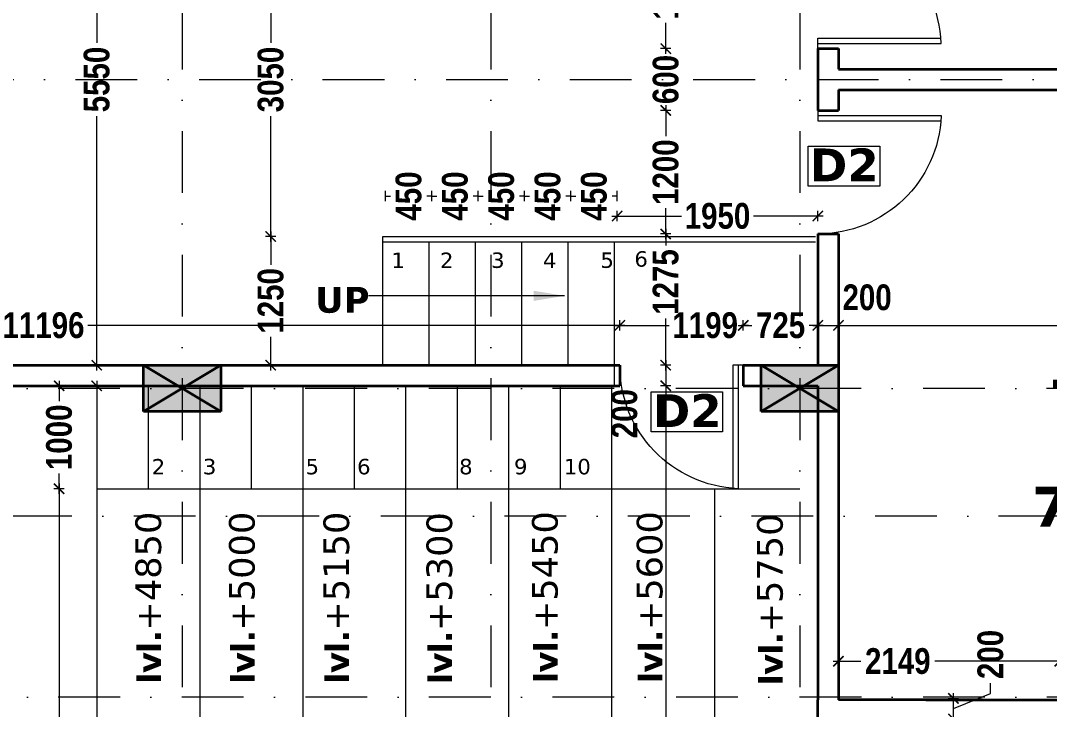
# Model space of a CAD drawing. Header units: millimetres. Extents: x -3092155 to 4513934, y -12317808 to 1850003.
# Drawn here: x -401904 to -391910, y -5706319 to -5699629 of the extents above; entities that cross this region are included whole.
import ezdxf

# ---------------------------------------------------------------- set-up
doc = ezdxf.new("R2010")
doc.units = ezdxf.units.MM
doc.header["$LTSCALE"] = 2
doc.header["$MEASUREMENT"] = 0
doc.header["$PDMODE"] = 34
doc.header["$PDSIZE"] = 500
doc.linetypes.add('DASHDOT', pattern=[1, 0.5, -0.25, 0, -0.25])
doc.layers.add('AEROW', color=7, linetype='Continuous', lineweight=15, true_color=0x0d0d0d)
for name, color, linetype, lineweight in [('coloumn', 10, 'Continuous', 35), ('D DIM', 250, 'Continuous', 9), ('D2', 10, 'Continuous', 5), ('DOOR', 27, 'Continuous', 5), ('DUCT', 37, 'Continuous', 35), ('GRID', 251, 'DASHDOT', 5), ('RAILING', 47, 'Continuous', 13), ('STAIR', 252, 'Continuous', 9), ('Step', 251, 'Continuous', 9), ('TEXT', 7, 'Continuous', 13), ('WAll', 250, 'Continuous', 35)]:
    doc.layers.add(name, color=color, linetype=linetype, lineweight=lineweight)
doc.styles.add('INNER DIM', font='ARIALNB.TTF', dxfattribs={"height": 250})
doc.styles.add('style2', font='verdana.ttf')
doc.dimstyles.new('external final', dxfattribs={"dimscale": 0, "dimtxt": 250, "dimasz": 100, "dimexe": 50, "dimexo": 50, "dimgap": 50, "dimtad": 0, "dimdec": 0, "dimzin": 0, "dimdsep": 46, "dimtxsty": 'INNER DIM', "dimblk": 'ARCHTICK', "dimcen": 100, "dimdle": 50, "dimclrd": 256, "dimclre": 256, "dimclrt": 256, "dimadec": 0, "dimazin": 0, "dimtfac": 1, "dimtdec": 0, "dimtix": 1, "dimtmove": 1, "dimatfit": 3, "dimfxl": 50, "dimfxlon": 1, "dimtolj": 1, "dimtzin": 0, "dimlwd": -1, "dimlwe": -1, "dimarcsym": 1})
doc.dimstyles.new('INNER DIM', dxfattribs={"dimscale": 0, "dimtxt": 250, "dimasz": 100, "dimexe": 50, "dimexo": 50, "dimgap": 50, "dimtad": 0, "dimdec": 0, "dimzin": 0, "dimdsep": 46, "dimtxsty": 'INNER DIM', "dimblk": 'ARCHTICK', "dimcen": 100, "dimdle": 50, "dimclrd": 256, "dimclre": 256, "dimclrt": 256, "dimadec": 0, "dimazin": 0, "dimtfac": 1, "dimtdec": 0, "dimtix": 1, "dimtmove": 2, "dimatfit": 3, "dimfxl": 50, "dimfxlon": 1, "dimtolj": 1, "dimtzin": 0, "dimlwd": -1, "dimlwe": -1, "dimarcsym": 1})

# ---------------------------------------------------------------- blocks, each defined once
blk = doc.blocks.new('A$C378B1DF0')
at = {"layer": 'DOOR', "ltscale": 0.1}
for p, q in [((1100, 0), (1100, 1195.8)), ((1150, 0), (1150, 1199)), ((1200, 0), (1100, 0))]:
    blk.add_line(p, q, dxfattribs=at)
blk.add_arc((1200, 0), 1200, 92.38802, 180, dxfattribs=at)
blk = doc.blocks.new('_ArchTick')
at = {"color": 0, "linetype": 'ByBlock', "const_width": 0.15}
blk.add_lwpolyline([(-0.5, -0.5), (0.5, 0.5)], dxfattribs=at)
blk = doc.blocks.new('*D702')
at = {"layer": 'D DIM', "ltscale": 100, "transparency": 16777216}
for p, q in [((-407329.3, -5702588.9), (-402113.2, -5702588.9)), ((-407279.3, -5702638.9), (-407279.3, -5702538.9)), ((-396033.4, -5702588.9), (-401249.5, -5702588.9)), ((-396083.4, -5702638.9), (-396083.4, -5702538.9))]:
    blk.add_line(p, q, dxfattribs=at)
at = {"layer": 'Defpoints', "color": 0, "lineweight": 50, "ltscale": 100, "transparency": 16777216}
for p in [(-396083.4, -5702588.9), (-407279.3, -5702976.2), (-396083.4, -5703176.2)]:
    blk.add_point(p, dxfattribs=at)
at = {"layer": 'D DIM', "ltscale": 100, "transparency": 16777216, "xscale": 100, "yscale": 100, "zscale": 100, "rotation": 180}
blk.add_blockref('_ArchTick', (-407279.3, -5702588.9), dxfattribs=at)
at = {"layer": 'D DIM', "ltscale": 100, "transparency": 16777216, "xscale": 100, "yscale": 100, "zscale": 100}
blk.add_blockref('_ArchTick', (-396083.4, -5702588.9), dxfattribs=at)
at = {"layer": 'D DIM', "ltscale": 100, "transparency": 16777216, "insert": (-401681.3, -5702588.9), "char_height": 250, "attachment_point": 5, "style": 'INNER DIM'}
blk.add_mtext('\\A1;11196', dxfattribs=at)
blk = doc.blocks.new('*D703')
at = {"layer": 'D DIM', "ltscale": 100, "transparency": 16777216}
for p, q in [((-396133.4, -5702588.9), (-395604.5, -5702588.9)), ((-396083.4, -5702638.9), (-396083.4, -5702538.9)), ((-394834.3, -5702588.9), (-394903.3, -5702588.9)), ((-394884.3, -5702638.9), (-394884.3, -5702538.9))]:
    blk.add_line(p, q, dxfattribs=at)
at = {"layer": 'Defpoints', "color": 0, "lineweight": 50, "ltscale": 100, "transparency": 16777216}
for p in [(-394884.3, -5702588.9), (-396083.4, -5703176.2), (-394884.3, -5703176.2)]:
    blk.add_point(p, dxfattribs=at)
at = {"layer": 'D DIM', "ltscale": 100, "transparency": 16777216, "xscale": 100, "yscale": 100, "zscale": 100, "rotation": 180}
blk.add_blockref('_ArchTick', (-396083.4, -5702588.9), dxfattribs=at)
at = {"layer": 'D DIM', "ltscale": 100, "transparency": 16777216, "xscale": 100, "yscale": 100, "zscale": 100}
blk.add_blockref('_ArchTick', (-394884.3, -5702588.9), dxfattribs=at)
at = {"layer": 'D DIM', "ltscale": 100, "transparency": 16777216, "insert": (-395253.9, -5702588.9), "char_height": 250, "attachment_point": 5, "style": 'INNER DIM'}
blk.add_mtext('\\A1;1199', dxfattribs=at)
blk = doc.blocks.new('*D704')
at = {"layer": 'D DIM', "ltscale": 100, "transparency": 16777216}
for p, q in [((-394934.3, -5702588.9), (-394800.3, -5702588.9)), ((-394884.3, -5702638.9), (-394884.3, -5702538.9)), ((-394109.3, -5702588.9), (-394243.3, -5702588.9)), ((-394159.3, -5702638.9), (-394159.3, -5702538.9))]:
    blk.add_line(p, q, dxfattribs=at)
at = {"layer": 'Defpoints', "color": 0, "lineweight": 50, "ltscale": 100, "transparency": 16777216}
for p in [(-394159.3, -5702588.9), (-394159.3, -5702976.2), (-394884.3, -5703176.2)]:
    blk.add_point(p, dxfattribs=at)
at = {"layer": 'D DIM', "ltscale": 100, "transparency": 16777216, "xscale": 100, "yscale": 100, "zscale": 100, "rotation": 180}
blk.add_blockref('_ArchTick', (-394884.3, -5702588.9), dxfattribs=at)
at = {"layer": 'D DIM', "ltscale": 100, "transparency": 16777216, "xscale": 100, "yscale": 100, "zscale": 100}
blk.add_blockref('_ArchTick', (-394159.3, -5702588.9), dxfattribs=at)
at = {"layer": 'D DIM', "ltscale": 100, "transparency": 16777216, "insert": (-394521.8, -5702588.9), "char_height": 250, "attachment_point": 5, "style": 'INNER DIM'}
blk.add_mtext('\\A1;725', dxfattribs=at)
blk = doc.blocks.new('*D705')
at = {"layer": 'D DIM', "ltscale": 100, "transparency": 16777216}
for p, q in [((-394209.3, -5702588.9), (-393909.3, -5702588.9)), ((-394159.3, -5702638.9), (-394159.3, -5702538.9)), ((-393959.3, -5702638.9), (-393959.3, -5702538.9))]:
    blk.add_line(p, q, dxfattribs=at)
at = {"layer": 'Defpoints', "color": 0, "lineweight": 50, "ltscale": 100, "transparency": 16777216}
for p in [(-393959.3, -5702588.9), (-394159.3, -5702976.2), (-393959.3, -5702976.2)]:
    blk.add_point(p, dxfattribs=at)
at = {"layer": 'D DIM', "ltscale": 100, "transparency": 16777216, "xscale": 100, "yscale": 100, "zscale": 100, "rotation": 180}
blk.add_blockref('_ArchTick', (-394159.3, -5702588.9), dxfattribs=at)
at = {"layer": 'D DIM', "ltscale": 100, "transparency": 16777216, "xscale": 100, "yscale": 100, "zscale": 100}
blk.add_blockref('_ArchTick', (-393959.3, -5702588.9), dxfattribs=at)
at = {"layer": 'D DIM', "ltscale": 100, "transparency": 16777216, "insert": (-393681, -5702318), "char_height": 250, "attachment_point": 5, "style": 'INNER DIM'}
blk.add_mtext('\\A1;200', dxfattribs=at)
blk = doc.blocks.new('*D232')
at = {"layer": 'D DIM', "ltscale": 100, "transparency": 16777216}
for p, q in [((-394009.3, -5702588.9), (-390664.8, -5702588.9)), ((-393959.3, -5702638.9), (-393959.3, -5702538.9)), ((-386609.3, -5702588.9), (-389953.8, -5702588.9)), ((-386659.3, -5702638.9), (-386659.3, -5702538.9))]:
    blk.add_line(p, q, dxfattribs=at)
at = {"layer": 'Defpoints', "color": 0, "lineweight": 50, "ltscale": 100, "transparency": 16777216}
for p in [(-386659.3, -5702588.9), (-386659.3, -5702752.1), (-393959.3, -5702976.2)]:
    blk.add_point(p, dxfattribs=at)
at = {"layer": 'D DIM', "ltscale": 100, "transparency": 16777216, "xscale": 100, "yscale": 100, "zscale": 100, "rotation": 180}
blk.add_blockref('_ArchTick', (-393959.3, -5702588.9), dxfattribs=at)
at = {"layer": 'D DIM', "ltscale": 100, "transparency": 16777216, "xscale": 100, "yscale": 100, "zscale": 100}
blk.add_blockref('_ArchTick', (-386659.3, -5702588.9), dxfattribs=at)
at = {"layer": 'D DIM', "ltscale": 100, "transparency": 16777216, "insert": (-390309.3, -5702588.9), "char_height": 250, "attachment_point": 5, "style": 'INNER DIM'}
blk.add_mtext('\\A1;7300', dxfattribs=at)
blk = doc.blocks.new('*D730')
at = {"layer": 'D DIM', "ltscale": 100, "transparency": 16777216}
for p, q in [((1048.8, 410.6), (-438739.1, 410.6)), ((-438689.1, 360.6), (-438689.1, 460.6)), ((998.8, 360.6), (998.8, 460.6))]:
    blk.add_line(p, q, dxfattribs=at)
at = {"layer": 'Defpoints', "color": 0, "lineweight": 50, "ltscale": 100, "transparency": 16777216}
for p in [(-438689.1, 410.6), (998.8, 0), (-438689.1, -5723126.2)]:
    blk.add_point(p, dxfattribs=at)
at = {"layer": 'D DIM', "ltscale": 100, "transparency": 16777216, "xscale": 100, "yscale": 100, "zscale": 100, "rotation": 180}
blk.add_blockref('_ArchTick', (-438689.1, 410.6), dxfattribs=at)
at = {"layer": 'D DIM', "ltscale": 100, "transparency": 16777216, "xscale": 100, "yscale": 100, "zscale": 100}
blk.add_blockref('_ArchTick', (998.8, 410.6), dxfattribs=at)
at = {"layer": 'D DIM', "ltscale": 100, "transparency": 16777216, "insert": (1326.5, 835.2), "char_height": 250, "attachment_point": 5, "style": 'INNER DIM'}
blk.add_mtext('\\A1;439688', dxfattribs=at)
blk = doc.blocks.new('*D331')
at = {"layer": 'D DIM', "ltscale": 100, "transparency": 16777216}
for p, q in [((-395586.9, -5698701.2), (-395686.9, -5698701.2)), ((-395636.9, -5698651.2), (-395636.9, -5698951)), ((-395636.9, -5699951.2), (-395636.9, -5699651.5)), ((-395586.9, -5699901.2), (-395686.9, -5699901.2))]:
    blk.add_line(p, q, dxfattribs=at)
at = {"layer": 'Defpoints', "color": 0, "lineweight": 50, "ltscale": 100, "transparency": 16777216}
for p in [(-394158.9, -5698701.2), (-395636.9, -5699901.2), (-394158.9, -5699901.2)]:
    blk.add_point(p, dxfattribs=at)
at = {"layer": 'D DIM', "ltscale": 100, "transparency": 16777216, "xscale": 100, "yscale": 100, "zscale": 100}
for p, rotation in [((-395636.9, -5698701.2), 90), ((-395636.9, -5699901.2), 270)]:
    blk.add_blockref('_ArchTick', p, dxfattribs=dict(at, rotation=rotation))
at = {"layer": 'D DIM', "ltscale": 100, "transparency": 16777216, "insert": (-395636.9, -5699301.2), "char_height": 250, "attachment_point": 5, "rotation": 90, "style": 'INNER DIM'}
blk.add_mtext('\\A1;1200', dxfattribs=at)
blk = doc.blocks.new('*D332')
at = {"layer": 'D DIM', "ltscale": 100, "transparency": 16777216}
for p, q in [((-395586.9, -5699901.2), (-395686.9, -5699901.2)), ((-395636.9, -5699901.2), (-395636.9, -5699925.4)), ((-395586.9, -5700501.2), (-395686.9, -5700501.2)), ((-395636.9, -5700501.2), (-395636.9, -5700477.1))]:
    blk.add_line(p, q, dxfattribs=at)
at = {"layer": 'Defpoints', "color": 0, "lineweight": 50, "ltscale": 100, "transparency": 16777216}
for p in [(-394158.9, -5699901.2), (-395636.9, -5700501.2), (-394158.9, -5700501.2)]:
    blk.add_point(p, dxfattribs=at)
at = {"layer": 'D DIM', "ltscale": 100, "transparency": 16777216, "insert": (-395636.9, -5700201.2), "char_height": 250, "attachment_point": 5, "rotation": 90, "style": 'INNER DIM'}
blk.add_mtext('\\A1;600', dxfattribs=at)
blk = doc.blocks.new('*D798')
at = {"layer": 'D DIM', "ltscale": 100, "transparency": 16777216}
for p, q in [((-395587.3, -5700501.2), (-395687.3, -5700501.2)), ((-395637.3, -5700451.2), (-395637.3, -5700751)), ((-395637.3, -5701751.2), (-395637.3, -5701451.5)), ((-395587.3, -5701701.2), (-395687.3, -5701701.2))]:
    blk.add_line(p, q, dxfattribs=at)
at = {"layer": 'Defpoints', "color": 0, "lineweight": 50, "ltscale": 100, "transparency": 16777216}
for p in [(-394158.9, -5700501.2), (-395637.3, -5701701.2), (-394159.3, -5701701.2)]:
    blk.add_point(p, dxfattribs=at)
at = {"layer": 'D DIM', "ltscale": 100, "transparency": 16777216, "xscale": 100, "yscale": 100, "zscale": 100}
for p, rotation in [((-395637.3, -5700501.2), 90), ((-395637.3, -5701701.2), 270)]:
    blk.add_blockref('_ArchTick', p, dxfattribs=dict(at, rotation=rotation))
at = {"layer": 'D DIM', "ltscale": 100, "transparency": 16777216, "insert": (-395637.3, -5701101.2), "char_height": 250, "attachment_point": 5, "rotation": 90, "style": 'INNER DIM'}
blk.add_mtext('\\A1;1200', dxfattribs=at)
blk = doc.blocks.new('*D799')
at = {"layer": 'D DIM', "ltscale": 100, "transparency": 16777216}
for p, q in [((-395587.3, -5701701.2), (-395687.3, -5701701.2)), ((-395637.3, -5701651.2), (-395637.3, -5701814.9)), ((-395637.3, -5703026.2), (-395637.3, -5702520.7)), ((-395587.3, -5702976.2), (-395687.3, -5702976.2))]:
    blk.add_line(p, q, dxfattribs=at)
at = {"layer": 'Defpoints', "color": 0, "lineweight": 50, "ltscale": 100, "transparency": 16777216}
for p in [(-394159.3, -5701701.2), (-395637.3, -5702976.2), (-394884.3, -5702976.2)]:
    blk.add_point(p, dxfattribs=at)
at = {"layer": 'D DIM', "ltscale": 100, "transparency": 16777216, "xscale": 100, "yscale": 100, "zscale": 100}
for p, rotation in [((-395637.3, -5701701.2), 90), ((-395637.3, -5702976.2), 270)]:
    blk.add_blockref('_ArchTick', p, dxfattribs=dict(at, rotation=rotation))
at = {"layer": 'D DIM', "ltscale": 100, "transparency": 16777216, "insert": (-395637.3, -5702167.8), "char_height": 250, "attachment_point": 5, "rotation": 90, "style": 'INNER DIM'}
blk.add_mtext('\\A1;1275', dxfattribs=at)
blk = doc.blocks.new('*D800')
at = {"layer": 'D DIM', "ltscale": 100, "transparency": 16777216}
for p, q in [((-395587.3, -5702976.2), (-395687.3, -5702976.2)), ((-395637.3, -5702926.2), (-395637.3, -5703226.2)), ((-395587.3, -5703176.2), (-395687.3, -5703176.2))]:
    blk.add_line(p, q, dxfattribs=at)
at = {"layer": 'Defpoints', "color": 0, "lineweight": 50, "ltscale": 100, "transparency": 16777216}
for p in [(-394884.3, -5702976.2), (-395637.3, -5703176.2), (-394883.9, -5703176.2)]:
    blk.add_point(p, dxfattribs=at)
at = {"layer": 'D DIM', "ltscale": 100, "transparency": 16777216, "xscale": 100, "yscale": 100, "zscale": 100}
for p, rotation in [((-395637.3, -5702976.2), 90), ((-395637.3, -5703176.2), 270)]:
    blk.add_blockref('_ArchTick', p, dxfattribs=dict(at, rotation=rotation))
at = {"layer": 'D DIM', "ltscale": 100, "transparency": 16777216, "insert": (-396037.8, -5703446.6), "char_height": 250, "attachment_point": 5, "rotation": 90, "style": 'INNER DIM'}
blk.add_mtext('\\A1;200', dxfattribs=at)
blk = doc.blocks.new('*D333')
at = {"layer": 'D DIM', "ltscale": 100, "transparency": 16777216}
for p, q in [((-395586.9, -5703176.2), (-395686.9, -5703176.2)), ((-395636.9, -5703126.2), (-395636.9, -5708771.4)), ((-395636.9, -5715276.2), (-395636.9, -5709631.1)), ((-395586.9, -5715226.2), (-395686.9, -5715226.2))]:
    blk.add_line(p, q, dxfattribs=at)
at = {"layer": 'Defpoints', "color": 0, "lineweight": 50, "ltscale": 100, "transparency": 16777216}
for p in [(-394883.9, -5703176.2), (-395636.9, -5715226.2), (-395306.3, -5715226.2)]:
    blk.add_point(p, dxfattribs=at)
at = {"layer": 'D DIM', "ltscale": 100, "transparency": 16777216, "xscale": 100, "yscale": 100, "zscale": 100}
for p, rotation in [((-395636.9, -5703176.2), 90), ((-395636.9, -5715226.2), 270)]:
    blk.add_blockref('_ArchTick', p, dxfattribs=dict(at, rotation=rotation))
at = {"layer": 'D DIM', "ltscale": 100, "transparency": 16777216, "insert": (-395636.9, -5709201.2), "char_height": 250, "attachment_point": 5, "rotation": 90, "style": 'INNER DIM'}
blk.add_mtext('\\A1;12050', dxfattribs=at)
blk = doc.blocks.new('*D349')
at = {"layer": 'D DIM', "ltscale": 100, "transparency": 16777216}
for p, q in [((-401164, -5697376.2), (-401164, -5699846.1)), ((-401114, -5697426.2), (-401214, -5697426.2)), ((-401164, -5703026.2), (-401164, -5700556.4)), ((-401114, -5702976.2), (-401214, -5702976.2))]:
    blk.add_line(p, q, dxfattribs=at)
at = {"layer": 'Defpoints', "color": 0, "lineweight": 50, "ltscale": 100, "transparency": 16777216}
for p in [(-400709.3, -5697426.2), (-401164, -5702976.2), (-400709.3, -5702976.2)]:
    blk.add_point(p, dxfattribs=at)
at = {"layer": 'D DIM', "ltscale": 100, "transparency": 16777216, "xscale": 100, "yscale": 100, "zscale": 100}
for p, rotation in [((-401164, -5697426.2), 90), ((-401164, -5702976.2), 270)]:
    blk.add_blockref('_ArchTick', p, dxfattribs=dict(at, rotation=rotation))
at = {"layer": 'D DIM', "ltscale": 100, "transparency": 16777216, "insert": (-401164, -5700201.2), "char_height": 250, "attachment_point": 5, "rotation": 90, "style": 'INNER DIM'}
blk.add_mtext('\\A1;5550', dxfattribs=at)
blk = doc.blocks.new('*D350')
at = {"layer": 'D DIM', "ltscale": 100, "transparency": 16777216}
for p, q in [((-403120.1, -5702976.2), (-403220.1, -5702976.2)), ((-403170.1, -5702926.2), (-403170.1, -5703226.2)), ((-403170.1, -5703076.2), (-403625.3, -5703471.2)), ((-403120.1, -5703176.2), (-403220.1, -5703176.2)), ((-403625.3, -5703471.2), (-403625.3, -5703571.2))]:
    blk.add_line(p, q, dxfattribs=at)
at = {"layer": 'Defpoints', "color": 0, "lineweight": 50, "ltscale": 100, "transparency": 16777216}
for p in [(-400709.3, -5702976.2), (-403170.1, -5703176.2), (-400709.3, -5703176.2)]:
    blk.add_point(p, dxfattribs=at)
at = {"layer": 'D DIM', "ltscale": 100, "transparency": 16777216, "xscale": 100, "yscale": 100, "zscale": 100}
for p, rotation in [((-403170.1, -5702976.2), 90), ((-403170.1, -5703176.2), 270)]:
    blk.add_blockref('_ArchTick', p, dxfattribs=dict(at, rotation=rotation))
at = {"layer": 'D DIM', "ltscale": 100, "transparency": 16777216, "insert": (-403625.3, -5703849.5), "char_height": 250, "attachment_point": 5, "rotation": 90, "style": 'INNER DIM'}
blk.add_mtext('\\A1;200', dxfattribs=at)
blk = doc.blocks.new('*D351')
at = {"layer": 'D DIM', "ltscale": 100, "transparency": 16777216}
for p, q in [((-401114, -5703176.2), (-401214, -5703176.2)), ((-401164, -5703126.2), (-401164, -5708771.4)), ((-401164, -5715276.2), (-401164, -5709631.1)), ((-401114, -5715226.2), (-401214, -5715226.2))]:
    blk.add_line(p, q, dxfattribs=at)
at = {"layer": 'Defpoints', "color": 0, "lineweight": 50, "ltscale": 100, "transparency": 16777216}
for p in [(-400709.3, -5703176.2), (-401164, -5715226.2), (-400709.3, -5715226.2)]:
    blk.add_point(p, dxfattribs=at)
at = {"layer": 'D DIM', "ltscale": 100, "transparency": 16777216, "xscale": 100, "yscale": 100, "zscale": 100}
for p, rotation in [((-401164, -5703176.2), 90), ((-401164, -5715226.2), 270)]:
    blk.add_blockref('_ArchTick', p, dxfattribs=dict(at, rotation=rotation))
at = {"layer": 'D DIM', "ltscale": 100, "transparency": 16777216, "insert": (-401164, -5709201.2), "char_height": 250, "attachment_point": 5, "rotation": 90, "style": 'INNER DIM'}
blk.add_mtext('\\A1;12050', dxfattribs=at)
blk = doc.blocks.new('*D825')
at = {"layer": 'D DIM', "ltscale": 100, "transparency": 16777216}
for p, q in [((-388069.2, -5700301.2), (-387969.2, -5700301.2)), ((-388019.2, -5700251.2), (-388019.2, -5702905.9)), ((-388019.2, -5706276.2), (-388019.2, -5703621.5)), ((-388019.2, -5706226.2), (-388069.2, -5706226.2))]:
    blk.add_line(p, q, dxfattribs=at)
at = {"layer": 'Defpoints', "color": 0, "lineweight": 50, "ltscale": 100, "transparency": 16777216}
for p in [(-1113242, -5700301.2), (-388019.2, -5706226.2), (-388004.3, -5706226.2)]:
    blk.add_point(p, dxfattribs=at)
at = {"layer": 'D DIM', "ltscale": 100, "transparency": 16777216, "xscale": 100, "yscale": 100, "zscale": 100}
for p, rotation in [((-388019.2, -5700301.2), 90), ((-388019.2, -5706226.2), 270)]:
    blk.add_blockref('_ArchTick', p, dxfattribs=dict(at, rotation=rotation))
at = {"layer": 'D DIM', "ltscale": 100, "transparency": 16777216, "insert": (-388019.2, -5703263.7), "char_height": 250, "attachment_point": 5, "rotation": 90, "style": 'INNER DIM'}
blk.add_mtext('\\A1;5925', dxfattribs=at)
blk = doc.blocks.new('*D482')
at = {"layer": 'D DIM', "ltscale": 100, "transparency": 16777216}
for p, q in [((-399474.2, -5701676.2), (-399474.2, -5702001)), ((-399424.2, -5701726.2), (-399524.2, -5701726.2)), ((-399474.2, -5703026.2), (-399474.2, -5702701.5)), ((-399424.2, -5702976.2), (-399524.2, -5702976.2))]:
    blk.add_line(p, q, dxfattribs=at)
at = {"layer": 'Defpoints', "color": 0, "lineweight": 50, "ltscale": 100, "transparency": 16777216}
for p in [(-399474.2, -5701726.2), (-398359.3, -5701726.2), (-398359.3, -5702976.2)]:
    blk.add_point(p, dxfattribs=at)
at = {"layer": 'D DIM', "ltscale": 100, "transparency": 16777216, "xscale": 100, "yscale": 100, "zscale": 100}
for p, rotation in [((-399474.2, -5701726.2), 90), ((-399474.2, -5702976.2), 270)]:
    blk.add_blockref('_ArchTick', p, dxfattribs=dict(at, rotation=rotation))
at = {"layer": 'D DIM', "ltscale": 100, "transparency": 16777216, "insert": (-399474.2, -5702351.2), "char_height": 250, "attachment_point": 5, "rotation": 90, "style": 'INNER DIM'}
blk.add_mtext('\\A1;1250', dxfattribs=at)
blk = doc.blocks.new('*D483')
at = {"layer": 'D DIM', "ltscale": 100, "transparency": 16777216}
for p, q in [((-399424.2, -5698676.2), (-399524.2, -5698676.2)), ((-399474.2, -5698626.2), (-399474.2, -5699845)), ((-399474.2, -5701776.2), (-399474.2, -5700557.4)), ((-399424.2, -5701726.2), (-399524.2, -5701726.2))]:
    blk.add_line(p, q, dxfattribs=at)
at = {"layer": 'Defpoints', "color": 0, "lineweight": 50, "ltscale": 100, "transparency": 16777216}
for p in [(-399474.2, -5698676.2), (-398359.3, -5698676.2), (-398359.3, -5701726.2)]:
    blk.add_point(p, dxfattribs=at)
at = {"layer": 'D DIM', "ltscale": 100, "transparency": 16777216, "xscale": 100, "yscale": 100, "zscale": 100}
for p, rotation in [((-399474.2, -5698676.2), 90), ((-399474.2, -5701726.2), 270)]:
    blk.add_blockref('_ArchTick', p, dxfattribs=dict(at, rotation=rotation))
at = {"layer": 'D DIM', "ltscale": 100, "transparency": 16777216, "insert": (-399474.2, -5700201.2), "char_height": 250, "attachment_point": 5, "rotation": 90, "style": 'INNER DIM'}
blk.add_mtext('\\A1;3050', dxfattribs=at)
blk = doc.blocks.new('*D485')
at = {"layer": 'D DIM', "ltscale": 100, "transparency": 16777216}
for p, q in [((-401479.2, -5703176.2), (-401579.2, -5703176.2)), ((-401529.2, -5703126.2), (-401529.2, -5703325.9)), ((-401529.2, -5704226.1), (-401529.2, -5704026.4)), ((-401479.2, -5704176.1), (-401579.2, -5704176.1))]:
    blk.add_line(p, q, dxfattribs=at)
at = {"layer": 'Defpoints', "color": 0, "lineweight": 50, "ltscale": 100, "transparency": 16777216}
for p in [(-400891.2, -5703176.2), (-401529.2, -5704176.1), (-400891.2, -5704176.1)]:
    blk.add_point(p, dxfattribs=at)
at = {"layer": 'D DIM', "ltscale": 100, "transparency": 16777216, "xscale": 100, "yscale": 100, "zscale": 100}
for p, rotation in [((-401529.2, -5703176.2), 90), ((-401529.2, -5704176.1), 270)]:
    blk.add_blockref('_ArchTick', p, dxfattribs=dict(at, rotation=rotation))
at = {"layer": 'D DIM', "ltscale": 100, "transparency": 16777216, "insert": (-401529.2, -5703676.1), "char_height": 250, "attachment_point": 5, "rotation": 90, "style": 'INNER DIM'}
blk.add_mtext('\\A1;1000', dxfattribs=at)
blk = doc.blocks.new('*D486')
at = {"layer": 'D DIM', "ltscale": 100, "transparency": 16777216}
for p, q in [((-401479.2, -5704176.1), (-401579.2, -5704176.1)), ((-401529.2, -5704126.1), (-401529.2, -5707812.2)), ((-401529.2, -5714276.2), (-401529.2, -5708671.9)), ((-401479.2, -5714226.2), (-401579.2, -5714226.2))]:
    blk.add_line(p, q, dxfattribs=at)
at = {"layer": 'Defpoints', "color": 0, "lineweight": 50, "ltscale": 100, "transparency": 16777216}
for p in [(-400891.2, -5704176.1), (-401529.2, -5714226.2), (-401159.3, -5714226.2)]:
    blk.add_point(p, dxfattribs=at)
at = {"layer": 'D DIM', "ltscale": 100, "transparency": 16777216, "xscale": 100, "yscale": 100, "zscale": 100}
for p, rotation in [((-401529.2, -5704176.1), 90), ((-401529.2, -5714226.2), 270)]:
    blk.add_blockref('_ArchTick', p, dxfattribs=dict(at, rotation=rotation))
at = {"layer": 'D DIM', "ltscale": 100, "transparency": 16777216, "insert": (-401529.2, -5708242), "char_height": 250, "attachment_point": 5, "rotation": 90, "style": 'INNER DIM'}
blk.add_mtext('\\A1;10050', dxfattribs=at)
blk = doc.blocks.new('*D515')
at = {"layer": 'D DIM', "ltscale": 100, "transparency": 16777216}
for p, q in [((-396109.3, -5701577), (-396109.3, -5701477)), ((-394159.3, -5701577), (-394159.3, -5701477)), ((-396159.3, -5701527), (-395484.5, -5701527)), ((-394109.3, -5701527), (-394784.1, -5701527))]:
    blk.add_line(p, q, dxfattribs=at)
at = {"layer": 'Defpoints', "color": 0, "lineweight": 50, "ltscale": 100, "transparency": 16777216}
for p in [(-396109.3, -5701527), (-396109.3, -5701776.2), (-394159.3, -5701776.2)]:
    blk.add_point(p, dxfattribs=at)
at = {"layer": 'D DIM', "ltscale": 100, "transparency": 16777216, "xscale": 100, "yscale": 100, "zscale": 100, "rotation": 180}
blk.add_blockref('_ArchTick', (-396109.3, -5701527), dxfattribs=at)
at = {"layer": 'D DIM', "ltscale": 100, "transparency": 16777216, "xscale": 100, "yscale": 100, "zscale": 100}
blk.add_blockref('_ArchTick', (-394159.3, -5701527), dxfattribs=at)
at = {"layer": 'D DIM', "ltscale": 100, "transparency": 16777216, "insert": (-395134.3, -5701527), "char_height": 250, "attachment_point": 5, "style": 'INNER DIM'}
blk.add_mtext('\\A1;1950', dxfattribs=at)
blk = doc.blocks.new('*D516')
at = {"layer": 'D DIM', "ltscale": 100, "transparency": 16777216}
for p, q in [((-396559.3, -5701383), (-396559.3, -5701283)), ((-396109.3, -5701383), (-396109.3, -5701283)), ((-396559.3, -5701333), (-396511.9, -5701333)), ((-396109.3, -5701333), (-396156.7, -5701333))]:
    blk.add_line(p, q, dxfattribs=at)
at = {"layer": 'Defpoints', "color": 0, "lineweight": 50, "ltscale": 100, "transparency": 16777216}
for p in [(-396559.3, -5701333), (-396559.3, -5701776.2), (-396109.3, -5701776.2)]:
    blk.add_point(p, dxfattribs=at)
at = {"layer": 'D DIM', "ltscale": 100, "transparency": 16777216, "insert": (-396334.3, -5701333), "char_height": 250, "attachment_point": 5, "rotation": 90, "style": 'INNER DIM'}
blk.add_mtext('\\A1;450', dxfattribs=at)
blk = doc.blocks.new('*D517')
at = {"layer": 'D DIM', "ltscale": 100, "transparency": 16777216}
for p, q in [((-397009.3, -5701383), (-397009.3, -5701283)), ((-396559.3, -5701383), (-396559.3, -5701283)), ((-397009.3, -5701333), (-396961.9, -5701333)), ((-396559.3, -5701333), (-396606.7, -5701333))]:
    blk.add_line(p, q, dxfattribs=at)
at = {"layer": 'Defpoints', "color": 0, "lineweight": 50, "ltscale": 100, "transparency": 16777216}
for p in [(-397009.3, -5701333), (-397009.3, -5701776.2), (-396559.3, -5701776.2)]:
    blk.add_point(p, dxfattribs=at)
at = {"layer": 'D DIM', "ltscale": 100, "transparency": 16777216, "insert": (-396784.3, -5701333), "char_height": 250, "attachment_point": 5, "rotation": 90, "style": 'INNER DIM'}
blk.add_mtext('\\A1;450', dxfattribs=at)
blk = doc.blocks.new('*D518')
at = {"layer": 'D DIM', "ltscale": 100, "transparency": 16777216}
for p, q in [((-397459.3, -5701383), (-397459.3, -5701283)), ((-397009.3, -5701383), (-397009.3, -5701283)), ((-397459.3, -5701333), (-397411.9, -5701333)), ((-397009.3, -5701333), (-397056.7, -5701333))]:
    blk.add_line(p, q, dxfattribs=at)
at = {"layer": 'Defpoints', "color": 0, "lineweight": 50, "ltscale": 100, "transparency": 16777216}
for p in [(-397459.3, -5701333), (-397459.3, -5701776.2), (-397009.3, -5701776.2)]:
    blk.add_point(p, dxfattribs=at)
at = {"layer": 'D DIM', "ltscale": 100, "transparency": 16777216, "insert": (-397234.3, -5701333), "char_height": 250, "attachment_point": 5, "rotation": 90, "style": 'INNER DIM'}
blk.add_mtext('\\A1;450', dxfattribs=at)
blk = doc.blocks.new('*D519')
at = {"layer": 'D DIM', "ltscale": 100, "transparency": 16777216}
for p, q in [((-397909.3, -5701383), (-397909.3, -5701283)), ((-397459.3, -5701383), (-397459.3, -5701283)), ((-397909.3, -5701333), (-397861.9, -5701333)), ((-397459.3, -5701333), (-397506.7, -5701333))]:
    blk.add_line(p, q, dxfattribs=at)
at = {"layer": 'Defpoints', "color": 0, "lineweight": 50, "ltscale": 100, "transparency": 16777216}
for p in [(-397909.3, -5701333), (-397909.3, -5701776.2), (-397459.3, -5701776.2)]:
    blk.add_point(p, dxfattribs=at)
at = {"layer": 'D DIM', "ltscale": 100, "transparency": 16777216, "insert": (-397684.3, -5701333), "char_height": 250, "attachment_point": 5, "rotation": 90, "style": 'INNER DIM'}
blk.add_mtext('\\A1;450', dxfattribs=at)
blk = doc.blocks.new('*D520')
at = {"layer": 'D DIM', "ltscale": 100, "transparency": 16777216}
for p, q in [((-398359.3, -5701383), (-398359.3, -5701283)), ((-397909.3, -5701383), (-397909.3, -5701283)), ((-398359.3, -5701333), (-398311.9, -5701333)), ((-397909.3, -5701333), (-397956.7, -5701333))]:
    blk.add_line(p, q, dxfattribs=at)
at = {"layer": 'Defpoints', "color": 0, "lineweight": 50, "ltscale": 100, "transparency": 16777216}
for p in [(-398359.3, -5701333), (-398359.3, -5701776.2), (-397909.3, -5701776.2)]:
    blk.add_point(p, dxfattribs=at)
at = {"layer": 'D DIM', "ltscale": 100, "transparency": 16777216, "insert": (-398134.3, -5701333), "char_height": 250, "attachment_point": 5, "rotation": 90, "style": 'INNER DIM'}
blk.add_mtext('\\A1;450', dxfattribs=at)
blk = doc.blocks.new('*D569')
at = {"layer": 'D DIM', "ltscale": 100, "transparency": 16777216}
for p, q in [((-392482.7, -5706163.7), (-392482.7, -5706063.7)), ((-392892.6, -5706211.4), (-392792.6, -5706211.4)), ((-392842.6, -5706461.4), (-392842.6, -5706161.4)), ((-392842.6, -5706311.4), (-392482.7, -5706163.7)), ((-392892.6, -5706411.4), (-392792.6, -5706411.4))]:
    blk.add_line(p, q, dxfattribs=at)
at = {"layer": 'Defpoints', "color": 0, "lineweight": 50, "ltscale": 100, "transparency": 16777216}
for p in [(-393308.7, -5706211.4), (-392842.6, -5706211.4), (-393308.7, -5706411.4)]:
    blk.add_point(p, dxfattribs=at)
at = {"layer": 'D DIM', "ltscale": 100, "transparency": 16777216, "xscale": 100, "yscale": 100, "zscale": 100}
for p, rotation in [((-392842.6, -5706211.4), 90), ((-392842.6, -5706411.4), 270)]:
    blk.add_blockref('_ArchTick', p, dxfattribs=dict(at, rotation=rotation))
at = {"layer": 'D DIM', "ltscale": 100, "transparency": 16777216, "insert": (-392482.7, -5705785.4), "char_height": 250, "attachment_point": 5, "rotation": 90, "style": 'INNER DIM'}
blk.add_mtext('\\A1;200', dxfattribs=at)
blk = doc.blocks.new('*D931')
at = {"layer": 'D DIM', "ltscale": 100, "transparency": 16777216}
for p, q in [((-393959.3, -5705900.5), (-393959.3, -5705800.5)), ((-391810.2, -5705900.5), (-391810.2, -5705800.5)), ((-394009.3, -5705850.5), (-393741.3, -5705850.5)), ((-391760.2, -5705850.5), (-393024.7, -5705850.5))]:
    blk.add_line(p, q, dxfattribs=at)
at = {"layer": 'Defpoints', "color": 0, "lineweight": 50, "ltscale": 100, "transparency": 16777216}
for p in [(-393959.3, -5705850.5), (-393959.3, -5706226.2), (-391810.2, -5706226.2)]:
    blk.add_point(p, dxfattribs=at)
at = {"layer": 'D DIM', "ltscale": 100, "transparency": 16777216, "xscale": 100, "yscale": 100, "zscale": 100, "rotation": 180}
blk.add_blockref('_ArchTick', (-393959.3, -5705850.5), dxfattribs=at)
at = {"layer": 'D DIM', "ltscale": 100, "transparency": 16777216, "xscale": 100, "yscale": 100, "zscale": 100}
blk.add_blockref('_ArchTick', (-391810.2, -5705850.5), dxfattribs=at)
at = {"layer": 'D DIM', "ltscale": 100, "transparency": 16777216, "insert": (-393383, -5705850.5), "char_height": 250, "attachment_point": 5, "style": 'INNER DIM'}
blk.add_mtext('\\A1;2149', dxfattribs=at)
blk = doc.blocks.new('F.F')
at = {"layer": 'coloumn', "ltscale": 100}
for points in [[(-172580.3, -5856756.2), (-172580.3, -5856306.2), (-173330.3, -5856306.2), (-173330.3, -5856756.2)], [(-166580.3, -5856756.2), (-166580.3, -5856306.2), (-167330.3, -5856306.2), (-167330.3, -5856756.2)]]:
    blk.add_hatch(color=256, dxfattribs=at).paths.add_polyline_path(points)
for p, q in [((-173330.3, -5856756.2), (-173330.3, -5856306.2)), ((-173330.3, -5856306.2), (-172580.3, -5856306.2)), ((-172580.3, -5856306.2), (-172580.3, -5856756.2)), ((-167330.3, -5856756.2), (-167330.3, -5856306.2)), ((-167330.3, -5856306.2), (-166580.3, -5856306.2)), ((-166580.3, -5856306.2), (-166580.3, -5856756.2)), ((-172580.3, -5856756.2), (-173330.3, -5856756.2)), ((-166580.3, -5856756.2), (-167330.3, -5856756.2))]:
    blk.add_line(p, q, dxfattribs=at)
for points in [[(-172580.3, -5856756.2), (-173330.3, -5856306.2), (-172580.3, -5856306.2), (-173330.3, -5856756.2)], [(-166580.3, -5856756.2), (-167330.3, -5856306.2), (-166580.3, -5856306.2), (-167330.3, -5856756.2)]]:
    blk.add_lwpolyline(points, dxfattribs=at)
blk = doc.blocks.new('GHYJHJH')
at = {"layer": 'Step', "ltscale": 100}
for p, q in [((-211274.8, -5669967.9), (-211274.8, -5668967.1)), ((-210774.8, -5669967.9), (-210774.8, -5668967.1)), ((-210274.8, -5681017.1), (-210274.8, -5668967.1)), ((-209774.8, -5669967.9), (-209774.8, -5668967.1)), ((-209274.8, -5681017.1), (-209274.8, -5668967.1)), ((-208774.8, -5669967.9), (-208774.8, -5668967.1)), ((-208274.8, -5669967.9), (-208274.8, -5668967.1)), ((-207774.8, -5669967.9), (-207774.8, -5668967.1)), ((-207274.8, -5681017.1), (-207274.8, -5668967.1)), ((-206774.8, -5669967.9), (-206774.8, -5668967.1)), ((-206274.8, -5681017.1), (-206274.8, -5668967.1))]:
    blk.add_line(p, q, dxfattribs=at)
at = {"layer": 'Step', "ltscale": 15000}
for p, q in [((-211274.8, -5680017.1), (-211274.8, -5669967.9)), ((-211274.8, -5669967.9), (-204449.8, -5669967.9)), ((-208274.8, -5680017.1), (-208274.8, -5669967.9)), ((-205274.8, -5680992.1), (-205274.8, -5669967.9))]:
    blk.add_line(p, q, dxfattribs=at)

msp = doc.modelspace()

# ---------------------------------------------------------------- linework, layer by layer
at = {"layer": 'D2', "ltscale": 0.1}
for points in [[(-394254.7, -5700848.4), (-393558.9, -5700848.4), (-393558.9, -5701236.5), (-394254.7, -5701236.5)], [(-395780.2, -5703234.9), (-395084.4, -5703234.9), (-395084.4, -5703623), (-395780.2, -5703623)]]:
    msp.add_lwpolyline(points, close=True, dxfattribs=at)
at = {"layer": 'DUCT', "ltscale": 100}
for p, q in [((-394159.7, -5706626.2), (-394159.7, -5706226.2)), ((-392560.2, -5706226.2), (-393959.7, -5706226.2)), ((-393110.2, -5706226.2), (-391810.2, -5706226.2))]:
    msp.add_line(p, q, dxfattribs=at)
at = {"layer": 'GRID', "color": 5, "ltscale": 600}
for p, q in [((-400334.7, -5657499.4), (-400334.7, -5742293.2)), ((-397335.1, -5657499.4), (-397335.1, -5742293.2)), ((-394334.7, -5657499.4), (-394334.7, -5742293.2))]:
    msp.add_line(p, q, dxfattribs=at)
at = {"layer": 'GRID', "color": 6, "ltscale": 600}
for p, q in [((-460174.6, -5700201.2), (-367335.1, -5700201.2)), ((-367335.6, -5703201.2), (-460174.6, -5703201.2)), ((-365401.6, -5704440.3), (-462108.5, -5704443.9)), ((-367334.9, -5706201.2), (-460174.6, -5706201.2))]:
    msp.add_line(p, q, dxfattribs=at)
at = {"layer": 'RAILING', "ltscale": 100}
for p, q in [((-398383.8, -5701726.2), (-394183.8, -5701726.2)), ((-398383.8, -5701776.2), (-394183.8, -5701776.2))]:
    msp.add_line(p, q, dxfattribs=at)
at = {"layer": 'STAIR', "ltscale": 100}
for p, q in [((-398383.8, -5702976.2), (-398383.8, -5701726.2)), ((-397933.8, -5702976.2), (-397933.8, -5701776.2)), ((-397483.8, -5702976.2), (-397483.8, -5701776.2)), ((-397033.8, -5702976.2), (-397033.8, -5701776.2)), ((-396583.8, -5702976.2), (-396583.8, -5701776.2)), ((-396133.8, -5702976.2), (-396133.8, -5701776.2)), ((-396133.8, -5703176.2), (-396133.8, -5702976.2))]:
    msp.add_line(p, q, dxfattribs=at)
at = {"layer": 'WAll', "ltscale": 100}
for p, q in [((-394159.3, -5699901.2), (-394159.3, -5700501.2)), ((-394159.3, -5699901.2), (-393959.3, -5699901.2)), ((-393959.3, -5699901.2), (-393959.3, -5700101.2)), ((-393959.3, -5700101.2), (-386659.3, -5700101.2)), ((-393959.3, -5700301.2), (-393959.3, -5700501.2)), ((-393959.3, -5700301.2), (-386659.3, -5700301.2)), ((-394159.3, -5700501.2), (-393959.3, -5700501.2)), ((-394159.3, -5701701.2), (-394159.3, -5702976.2)), ((-394159.3, -5701701.2), (-393959.3, -5701701.2)), ((-393959.3, -5701701.2), (-393959.3, -5706226.2)), ((-407279.3, -5702976.2), (-396083.8, -5702976.2)), ((-396083.8, -5702976.2), (-396083.8, -5703176.2)), ((-394884.3, -5702976.2), (-394159.3, -5702976.2)), ((-394884.3, -5702976.2), (-394884.3, -5703176.2)), ((-407079.3, -5703176.2), (-396083.8, -5703176.2)), ((-394884.3, -5703176.2), (-394159.3, -5703176.2)), ((-394159.3, -5703176.2), (-394159.7, -5706226.2))]:
    msp.add_line(p, q, dxfattribs=at)

# ---------------------------------------------------------------- block references
at = {"layer": 'coloumn'}
msp.add_blockref('F.F', (-227379.8, 153330), dxfattribs=at)
at = {"layer": 'D DIM'}
msp.add_blockref('GHYJHJH', (-189885.4, -34209.1), dxfattribs=at)
at = {"layer": 'DOOR', "ltscale": 100, "rotation": 270}
msp.add_blockref('A$C378B1DF0', (-394159.3, -5698701.2), dxfattribs=at)
at = {"layer": 'DOOR', "ltscale": 100, "xscale": -1}
for p, rotation in [((-394159.3, -5701701.2), 270), ((-396083.8, -5702976.2), 180)]:
    msp.add_blockref('A$C378B1DF0', p, dxfattribs=dict(at, rotation=rotation))

# ---------------------------------------------------------------- texts
at = {"layer": 'D2', "ltscale": 0.1, "char_height": 320, "attachment_point": 5, "style": 'style2'}
for insert in [(-393903, -5701030.7), (-395428.5, -5703417.2)]:
    msp.add_mtext('\\pxt11;{\\fVerdana|b1|i0|c0|p34;D2}', dxfattribs=dict(at, insert=insert))
at = {"layer": 'TEXT', "ltscale": 0.1, "attachment_point": 5, "style": 'style2'}
for s, insert, char_height in [('1', (-398236, -5701957.2), 150), ('2', (-397764.6, -5701957.2), 150), ('3', (-397267.8, -5701957.2), 150), ('4', (-396763.9, -5701957.2), 150), ('5', (-396206.1, -5701957.2), 150), ('6', (-395876.1, -5701945), 150), ('{\\fVerdana|b1|i0|c0|p34;UP }', (-398778.6, -5702343.5), 250), ('{\\fVerdana|b1|i0|c0|p34;\\H1.1111x;TUTORIAL\\H0.9x; \\P\\H0.66667x;(25 STUDENT )\\H1.5x;\\P\\H1.1111x;7300X5925}', (-390390.3, -5703834.3), 350), ('2', (-400564.6, -5703962), 150), ('3', (-400067.8, -5703962), 150), ('5', (-399070, -5703962), 150), ('6', (-398569.6, -5703962), 150), ('8', (-397578.4, -5703962), 150), ('9', (-397045.7, -5703962), 150), ('10', (-396495.8, -5703962), 150)]:
    msp.add_mtext(s, dxfattribs=dict(at, insert=insert, char_height=char_height))
at = {"layer": 'TEXT', "ltscale": 0.1, "char_height": 230, "attachment_point": 5, "rotation": 90, "style": 'style2'}
for s, insert in [('{\\fVerdana|b1|i0|c0|p34;\\T0.95;lvl.\\fVerdana|b0|i0|c0|p34;\\H1.0833x;\\T1;+5450}', (-396809, -5705228.9)), ('{\\fVerdana|b1|i0|c0|p34;\\T0.95;lvl.\\fVerdana|b0|i0|c0|p34;\\H1.0833x;\\T1;+5600}', (-395791.7, -5705228.9)), ('{\\fVerdana|b1|i0|c0|p34;\\T0.95;lvl.\\fVerdana|b0|i0|c0|p34;\\H1.0833x;\\T1;+4850}', (-400661.4, -5705233.5)), ('{\\fVerdana|b1|i0|c0|p34;\\T0.95;lvl.\\fVerdana|b0|i0|c0|p34;\\H1.0833x;\\T1;+5000}', (-399752.3, -5705234)), ('{\\fVerdana|b1|i0|c0|p34;\\T0.95;lvl.\\fVerdana|b0|i0|c0|p34;\\H1.0833x;\\T1;+5150}', (-398835, -5705233.5)), ('{\\fVerdana|b1|i0|c0|p34;\\T0.95;lvl.\\fVerdana|b0|i0|c0|p34;\\H1.0833x;\\T1;+5300}', (-397834.2, -5705238.1)), ('{\\fVerdana|b1|i0|c0|p34;\\T0.95;lvl.\\fVerdana|b0|i0|c0|p34;\\H1.0833x;\\T1;+5750}', (-394623.2, -5705251.5))]:
    msp.add_mtext(s, dxfattribs=dict(at, insert=insert))

# ---------------------------------------------------------------- dimensions: what is measured, and where the dimension line sits
at = {"layer": 'D DIM', "ltscale": 100}
for base, p1, p2, dimstyle, picture, middle in [((-438689.1, 410.6), (998.8, 0), (-438689.1, -5723126.2), 'INNER DIM', '*D730', (1326.5, 835.2)), ((-393959.3, -5702588.9), (-394159.3, -5702976.2), (-393959.3, -5702976.2), 'INNER DIM', '*D705', (-393681, -5702318)), ((-394884.3, -5702588.9), (-396083.4, -5703176.2), (-394884.3, -5703176.2), 'INNER DIM', '*D703', (-395253.9, -5702588.9)), ((-394159.3, -5702588.9), (-394884.3, -5703176.2), (-394159.3, -5702976.2), 'INNER DIM', '*D704', (-394521.8, -5702588.9)), ((-393959.3, -5705850.5), (-391810.2, -5706226.2), (-393959.3, -5706226.2), 'external final', '*D931', (-393383, -5705850.5))]:
    dim = msp.add_linear_dim(base=base, p1=p1, p2=p2, dimstyle=dimstyle, override={"dimscale": 1}, dxfattribs=at)
    dim.commit()
    dim.dimension.update_dxf_attribs({"geometry": picture, "text_midpoint": middle, "dimtype": 160})
for base, p1, p2, angle, dimstyle, picture, middle in [((-401164, -5702976.2), (-400709.3, -5697426.2), (-400709.3, -5702976.2), 90, 'INNER DIM', '*D349', (-401164, -5700201.2)), ((-399474.2, -5698676.2), (-398359.3, -5701726.2), (-398359.3, -5698676.2), 90, 'external final', '*D483', (-399474.2, -5700201.2)), ((-395636.9, -5699901.2), (-394158.9, -5698701.2), (-394158.9, -5699901.2), 90, 'INNER DIM', '*D331', (-395636.9, -5699301.2)), ((-395636.9, -5700501.2), (-394158.9, -5699901.2), (-394158.9, -5700501.2), 90, 'INNER DIM', '*D332', (-395636.9, -5700201.2)), ((-388019.2, -5706226.2), (-1113242, -5700301.2), (-388004.3, -5706226.2), 90, 'INNER DIM', '*D825', (-388019.2, -5703263.7)), ((-395637.3, -5701701.2), (-394158.9, -5700501.2), (-394159.3, -5701701.2), 90, 'INNER DIM', '*D798', (-395637.3, -5701101.2)), ((-396109.3, -5701527), (-394159.3, -5701776.2), (-396109.3, -5701776.2), 180, 'external final', '*D515', (-395134.3, -5701527)), ((-399474.2, -5701726.2), (-398359.3, -5702976.2), (-398359.3, -5701726.2), 90, 'external final', '*D482', (-399474.2, -5702351.2)), ((-401529.2, -5704176.1), (-400891.2, -5703176.2), (-400891.2, -5704176.1), 90, 'external final', '*D485', (-401529.2, -5703676.1)), ((-401164, -5715226.2), (-400709.3, -5703176.2), (-400709.3, -5715226.2), 90, 'INNER DIM', '*D351', (-401164, -5709201.2)), ((-395636.9, -5715226.2), (-394883.9, -5703176.2), (-395306.3, -5715226.2), 90, 'INNER DIM', '*D333', (-395636.9, -5709201.2))]:
    dim = msp.add_linear_dim(base=base, p1=p1, p2=p2, angle=angle, dimstyle=dimstyle, override={"dimscale": 1}, dxfattribs=at)
    dim.commit()
    dim.dimension.update_dxf_attribs({"geometry": picture, "text_midpoint": middle})
for base, p1, p2, picture, middle in [((-398359.3, -5701333), (-397909.3, -5701776.2), (-398359.3, -5701776.2), '*D520', (-398134.3, -5701333)), ((-397909.3, -5701333), (-397459.3, -5701776.2), (-397909.3, -5701776.2), '*D519', (-397684.3, -5701333)), ((-397459.3, -5701333), (-397009.3, -5701776.2), (-397459.3, -5701776.2), '*D518', (-397234.3, -5701333)), ((-397009.3, -5701333), (-396559.3, -5701776.2), (-397009.3, -5701776.2), '*D517', (-396784.3, -5701333)), ((-396559.3, -5701333), (-396109.3, -5701776.2), (-396559.3, -5701776.2), '*D516', (-396334.3, -5701333))]:
    dim = msp.add_linear_dim(base=base, p1=p1, p2=p2, angle=180, dimstyle='external final', override={"dimscale": 1}, dxfattribs=at)
    dim.commit()
    dim.dimension.update_dxf_attribs({"geometry": picture, "text_midpoint": middle, "text_rotation": 90})
for base, p1, p2, dimstyle, override, picture, middle in [((-395637.3, -5702976.2), (-394159.3, -5701701.2), (-394884.3, -5702976.2), 'INNER DIM', {"dimscale": 1}, '*D799', (-395637.3, -5702167.8)), ((-403170.1, -5703176.2), (-400709.3, -5702976.2), (-400709.3, -5703176.2), 'INNER DIM', {"dimscale": 1, "dimtmove": 1}, '*D350', (-403625.3, -5703621.2)), ((-395637.3, -5703176.2), (-394884.3, -5702976.2), (-394883.9, -5703176.2), 'INNER DIM', {"dimscale": 1}, '*D800', (-396037.8, -5703446.6)), ((-401529.2, -5714226.2), (-400891.2, -5704176.1), (-401159.3, -5714226.2), 'external final', {"dimscale": 1}, '*D486', (-401529.2, -5708242)), ((-392842.6, -5706211.4), (-393308.7, -5706411.4), (-393308.7, -5706211.4), 'external final', {"dimscale": 1, "dimtmove": 1}, '*D569', (-392482.7, -5706013.7))]:
    dim = msp.add_linear_dim(base=base, p1=p1, p2=p2, angle=90, dimstyle=dimstyle, override=override, dxfattribs=at)
    dim.commit()
    dim.dimension.update_dxf_attribs({"geometry": picture, "text_midpoint": middle, "dimtype": 160})
for base, p1, p2, picture, middle in [((-396083.4, -5702588.9), (-407279.3, -5702976.2), (-396083.4, -5703176.2), '*D702', (-401681.3, -5702588.9)), ((-386659.3, -5702588.9), (-393959.3, -5702976.2), (-386659.3, -5702752.1), '*D232', (-390309.3, -5702588.9))]:
    dim = msp.add_linear_dim(base=base, p1=p1, p2=p2, dimstyle='INNER DIM', override={"dimscale": 1}, dxfattribs=at)
    dim.commit()
    dim.dimension.update_dxf_attribs({"geometry": picture, "text_midpoint": middle})

# ---------------------------------------------------------------- leaders
at = {"layer": 'AEROW', "lineweight": 35, "ltscale": 100}
msp.add_leader([(-396620.5, -5702302.1), (-398523.7, -5702302.1)], dimstyle='INNER DIM', override={"dimscale": 1, "dimasz": 300}, dxfattribs=at)

doc.saveas('drawing.dxf')
